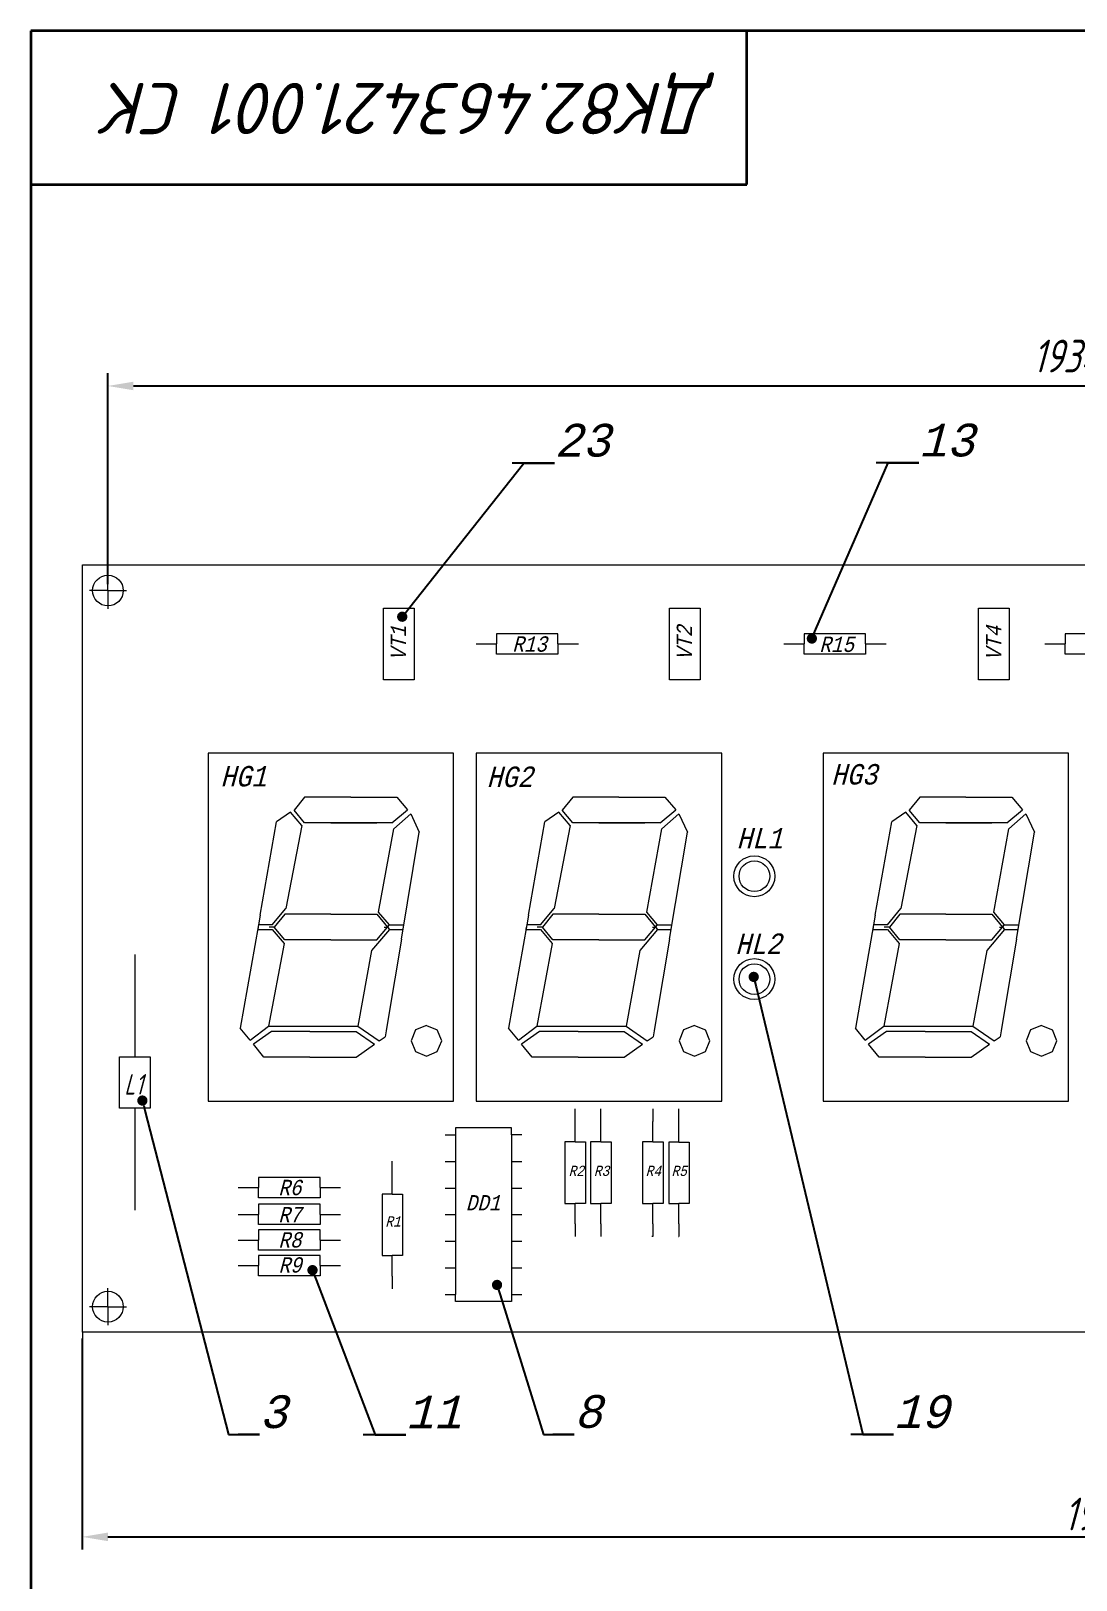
# Paper-space layout 'Лист1' of a CAD drawing. Header units: millimetres. Extents: x 0 to 420, y 0 to 297.
# Drawn here: x 0 to 102.2, y 145.6 to 297 of the extents above; entities that cross this region are included whole.
import ezdxf
from ezdxf import colors
from ezdxf.entities.mleader import LeaderData, LeaderLine
from ezdxf.math import Vec2, Vec3

# ---------------------------------------------------------------- set-up
doc = ezdxf.new("R2010")
doc.units = ezdxf.units.MM
doc.layers.get('0').update_dxf_attribs({"lineweight": 13})
doc.layers.add('схема', color=7, linetype='Continuous', lineweight=35)
doc.styles.get("Standard").update_dxf_attribs({"font": 'isocteur.ttf', "width": 0.85, "oblique": 15})
doc.styles.add('стиль1', font='isocpeui.ttf')
doc.dimstyles.new('ISO-25', dxfattribs={"dimtxt": 2.5, "dimasz": 2.5, "dimexe": 1.25, "dimexo": 0.625, "dimtad": 1, "dimtxsty": 'Standard', "dimcen": 2.5, "dimadec": 0, "dimazin": 0, "dimtfac": 1, "dimtmove": 1, "dimatfit": 3, "dimfxl": 1, "dimarcsym": 0})

# ---------------------------------------------------------------- blocks, each defined once
blk = doc.blocks.new('*D144')
at = {"color": 0, "lineweight": -2, "transparency": 16777216}
for p, q in [((5.02, 169.18), (5.02, 148.55)), ((203.02, 169.18), (203.02, 148.55)), ((7.52, 149.8), (200.52, 149.8))]:
    blk.add_line(p, q, dxfattribs=at)
at = {"color": 0, "transparency": 16777216}
for points in [[(7.52, 150.22), (7.52, 149.38), (5.02, 149.8)], [(200.52, 150.22), (200.52, 149.38), (203.02, 149.8)]]:
    blk.add_solid(points, dxfattribs=at)
at = {"layer": 'Defpoints', "color": 0, "transparency": 16777216}
for p in [(5.02, 169.8), (203.02, 169.8), (203.02, 149.8)]:
    blk.add_point(p, dxfattribs=at)
at = {"color": 0, "transparency": 16777216, "insert": (104.02, 152.03), "char_height": 2.5, "width": 6.9435, "attachment_point": 5}
blk.add_mtext('{\\fISOCPEUR|b0|i0|c0|p34;\\H1.28x;\\Q15;\\W0.75;198\\fArial|b0|i0|c204|p34;\\H0.84635x;\\W1;\\T0.75;*}', dxfattribs=at)
blk = doc.blocks.new('*D149')
at = {"color": 0, "lineweight": -2, "transparency": 16777216}
for p, q in [((7.52, 242.93), (7.52, 263.55)), ((200.52, 242.93), (200.52, 263.55)), ((10.02, 262.3), (198.02, 262.3))]:
    blk.add_line(p, q, dxfattribs=at)
at = {"color": 0, "transparency": 16777216}
for points in [[(10.02, 262.72), (10.02, 261.88), (7.52, 262.3)], [(198.02, 262.72), (198.02, 261.88), (200.52, 262.3)]]:
    blk.add_solid(points, dxfattribs=at)
at = {"layer": 'Defpoints', "color": 0, "transparency": 16777216}
for p in [(200.52, 262.3), (7.52, 242.3), (200.52, 242.3)]:
    blk.add_point(p, dxfattribs=at)
at = {"color": 0, "transparency": 16777216, "insert": (104.02, 264.85), "char_height": 2.5, "attachment_point": 5}
blk.add_mtext('{\\fISOCPEUR|b0|i0|c0|p34;\\H1.28x;\\Q15;\\W0.75;193\\fISOCPEUR|b0|i0|c204|p34;±0,25}', dxfattribs=at)
blk = doc.blocks.new('_Dot')
at = {"color": 0, "linetype": 'ByBlock', "lineweight": -2, "transparency": 33554674}
blk.add_line((-0.5, 0), (-1, 0), dxfattribs=at)
at = {"color": 0, "linetype": 'ByBlock', "transparency": 33554674, "const_width": 0.5}
blk.add_lwpolyline([(-0.25, 0, 1), (0.25, 0, 1)], format="xyb", close=True, dxfattribs=at)

psp = doc.layouts.new('Лист1')

# ---------------------------------------------------------------- linework, layer by layer
at = {"transparency": 33554674}
for p, q in [((7.524, 244.801), (7.524, 254.801)), ((5.024, 169.801), (5.024, 244.801)), ((5.024, 244.801), (203.024, 244.801)), ((7.524, 242.301), (7.524, 244.101)), ((7.524, 242.301), (5.724, 242.301)), ((7.524, 242.301), (9.324, 242.301)), ((7.524, 242.301), (7.524, 240.501)), ((5.024, 240.338), (5.024, 240.338)), ((34.48, 233.587), (34.48, 240.587)), ((34.48, 240.587), (37.48, 240.587)), ((37.48, 240.587), (37.48, 233.587)), ((37.48, 240.587), (37.48, 240.587)), ((62.434, 233.588), (62.434, 240.588)), ((62.434, 240.588), (65.434, 240.588)), ((65.434, 240.588), (65.434, 233.588)), ((65.434, 240.588), (65.434, 240.588)), ((92.655, 233.589), (92.655, 240.589)), ((92.655, 240.589), (95.655, 240.589)), ((95.655, 240.589), (95.655, 233.589)), ((95.655, 240.589), (95.655, 240.589)), ((51.524, 238.08), (45.524, 238.08)), ((45.524, 238.08), (45.524, 237.08)), ((51.524, 237.08), (51.524, 238.08)), ((81.604, 238.08), (75.604, 238.08)), ((75.604, 238.08), (75.604, 237.08)), ((81.604, 237.08), (81.604, 238.08)), ((107.133, 238.082), (101.133, 238.082)), ((101.133, 238.082), (101.133, 237.082)), ((43.524, 237.08), (45.524, 237.08)), ((45.524, 236.08), (45.524, 237.08)), ((51.524, 237.08), (53.524, 237.08)), ((51.524, 237.08), (51.524, 236.08)), ((73.604, 237.08), (75.604, 237.08)), ((75.604, 236.08), (75.604, 237.08)), ((81.604, 237.08), (83.604, 237.08)), ((81.604, 237.08), (81.604, 236.08)), ((99.133, 237.082), (101.133, 237.082)), ((101.133, 236.082), (101.133, 237.082)), ((51.524, 236.08), (45.524, 236.08)), ((81.604, 236.08), (75.604, 236.08)), ((107.133, 236.082), (101.133, 236.082)), ((37.48, 233.587), (34.48, 233.587)), ((65.434, 233.588), (62.434, 233.588)), ((95.655, 233.589), (92.655, 233.589)), ((17.314, 226.403), (17.314, 192.403)), ((41.314, 226.403), (17.314, 226.403)), ((41.314, 192.403), (41.314, 226.403)), ((43.535, 226.403), (43.535, 192.403)), ((67.535, 226.403), (43.535, 226.403)), ((67.535, 192.403), (67.535, 226.403)), ((77.456, 226.403), (77.456, 192.403)), ((101.456, 226.403), (77.456, 226.403)), ((101.456, 192.403), (101.456, 226.403)), ((26.758, 222.103), (25.717, 220.845)), ((31.258, 222.103), (26.758, 222.103)), ((31.258, 222.103), (35.758, 222.103)), ((35.758, 222.103), (36.816, 220.853)), ((52.979, 222.103), (51.938, 220.845)), ((57.479, 222.103), (52.979, 222.103)), ((57.479, 222.103), (61.979, 222.103)), ((61.979, 222.103), (63.037, 220.853)), ((86.901, 222.103), (85.86, 220.845)), ((91.401, 222.103), (86.901, 222.103)), ((91.401, 222.103), (95.901, 222.103)), ((95.901, 222.103), (96.959, 220.853)), ((22.411, 210.567), (24.014, 219.697)), ((25.38, 220.64), (24.014, 219.697)), ((26.486, 219.32), (25.38, 220.64)), ((26.758, 219.603), (25.717, 220.845)), ((35.285, 219.603), (26.758, 219.603)), ((29.314, 219.603), (33.814, 219.603)), ((35.285, 219.603), (36.816, 220.853)), ((35.472, 218.999), (37.139, 220.471)), ((37.139, 220.471), (37.965, 218.697)), ((48.632, 210.567), (50.235, 219.697)), ((51.601, 220.64), (50.235, 219.697)), ((52.707, 219.32), (51.601, 220.64)), ((52.979, 219.603), (51.938, 220.845)), ((61.506, 219.603), (52.979, 219.603)), ((55.535, 219.603), (60.035, 219.603)), ((61.506, 219.603), (63.037, 220.853)), ((61.693, 218.999), (63.36, 220.471)), ((63.36, 220.471), (64.186, 218.697)), ((82.554, 210.567), (84.157, 219.697)), ((85.523, 220.64), (84.157, 219.697)), ((86.628, 219.32), (85.523, 220.64)), ((86.901, 219.603), (85.86, 220.845)), ((95.427, 219.603), (86.901, 219.603)), ((89.456, 219.603), (93.956, 219.603)), ((95.427, 219.603), (96.959, 220.853)), ((95.614, 218.999), (97.282, 220.471)), ((97.282, 220.471), (98.107, 218.697)), ((26.486, 219.32), (24.924, 211.223)), ((33.992, 210.872), (35.472, 218.999)), ((36.216, 208.239), (37.965, 218.697)), ((52.707, 219.32), (51.145, 211.223)), ((60.212, 210.872), (61.693, 218.999)), ((62.437, 208.239), (64.186, 218.697)), ((86.628, 219.32), (85.066, 211.223)), ((94.134, 210.872), (95.614, 218.999)), ((96.359, 208.239), (98.107, 218.697)), ((22.411, 210.567), (22.247, 209.633)), ((23.593, 209.633), (24.924, 211.223)), ((24.814, 210.653), (23.786, 209.403)), ((29.314, 210.653), (24.814, 210.653)), ((29.314, 210.653), (33.814, 210.653)), ((33.814, 210.653), (34.852, 209.403)), ((35.044, 209.634), (33.992, 210.872)), ((48.632, 210.567), (48.468, 209.633)), ((49.814, 209.633), (51.145, 211.223)), ((51.035, 210.653), (50.007, 209.403)), ((55.535, 210.653), (51.035, 210.653)), ((55.535, 210.653), (60.035, 210.653)), ((60.035, 210.653), (61.073, 209.403)), ((61.265, 209.634), (60.212, 210.872)), ((82.554, 210.567), (82.39, 209.633)), ((83.736, 209.633), (85.066, 211.223)), ((84.956, 210.653), (83.928, 209.403)), ((89.456, 210.653), (84.956, 210.653)), ((89.456, 210.653), (93.956, 210.653)), ((93.956, 210.653), (94.995, 209.403)), ((95.186, 209.634), (94.134, 210.872)), ((22.247, 209.633), (20.459, 199.526)), ((22.206, 209.403), (22.165, 209.173)), ((22.165, 209.173), (23.595, 209.171)), ((23.593, 209.633), (22.247, 209.633)), ((23.786, 209.403), (23.286, 209.403)), ((23.595, 209.171), (24.748, 207.804)), ((24.814, 208.153), (23.786, 209.403)), ((35.044, 209.172), (33.305, 207.106)), ((33.814, 208.153), (34.852, 209.403)), ((34.548, 209.403), (34.852, 209.403)), ((34.852, 209.403), (35.044, 209.634)), ((34.852, 209.403), (35.044, 209.172)), ((35.044, 209.634), (36.45, 209.634)), ((35.044, 209.172), (36.372, 209.172)), ((48.468, 209.633), (46.68, 199.526)), ((48.427, 209.403), (48.386, 209.173)), ((48.386, 209.173), (49.816, 209.171)), ((49.814, 209.633), (48.468, 209.633)), ((50.007, 209.403), (49.507, 209.403)), ((49.816, 209.171), (50.969, 207.804)), ((51.035, 208.153), (50.007, 209.403)), ((61.265, 209.172), (59.526, 207.106)), ((60.035, 208.153), (61.073, 209.403)), ((60.769, 209.403), (61.073, 209.403)), ((61.073, 209.403), (61.265, 209.634)), ((61.073, 209.403), (61.265, 209.172)), ((61.265, 209.634), (62.67, 209.634)), ((61.265, 209.172), (62.593, 209.172)), ((82.39, 209.633), (80.601, 199.526)), ((82.349, 209.403), (82.308, 209.173)), ((82.308, 209.173), (83.738, 209.171)), ((83.736, 209.633), (82.39, 209.633)), ((83.928, 209.403), (83.428, 209.403)), ((83.738, 209.171), (84.891, 207.804)), ((84.956, 208.153), (83.928, 209.403)), ((95.186, 209.172), (93.448, 207.106)), ((93.956, 208.153), (94.995, 209.403)), ((94.691, 209.403), (94.995, 209.403)), ((94.995, 209.403), (95.186, 209.634)), ((94.995, 209.403), (95.186, 209.172)), ((95.186, 209.634), (96.592, 209.634)), ((95.186, 209.172), (96.515, 209.172)), ((24.748, 207.804), (23.237, 199.734)), ((29.314, 208.153), (24.814, 208.153)), ((29.314, 208.153), (33.814, 208.153)), ((36.216, 208.239), (34.919, 200.483)), ((50.969, 207.804), (49.458, 199.734)), ((55.535, 208.153), (51.035, 208.153)), ((55.535, 208.153), (60.035, 208.153)), ((62.437, 208.239), (61.14, 200.483)), ((84.891, 207.804), (83.38, 199.734)), ((89.456, 208.153), (84.956, 208.153)), ((89.456, 208.153), (93.956, 208.153)), ((96.359, 208.239), (95.062, 200.483)), ((10.146, 206.719), (10.146, 196.719)), ((33.305, 207.106), (31.963, 199.734)), ((59.526, 207.106), (58.184, 199.734)), ((93.448, 207.106), (92.105, 199.734)), ((34.919, 200.483), (34.717, 199.272)), ((61.14, 200.483), (60.938, 199.272)), ((95.062, 200.483), (94.859, 199.272)), ((21.435, 198.34), (20.459, 199.526)), ((21.435, 198.34), (23.237, 199.734)), ((23.502, 199.204), (21.752, 197.954)), ((23.237, 199.734), (31.963, 199.734)), ((27.28, 199.204), (23.502, 199.204)), ((27.28, 199.204), (31.78, 199.204)), ((31.78, 199.204), (33.575, 197.954)), ((31.963, 199.734), (34.041, 198.278)), ((34.041, 198.278), (34.618, 198.68)), ((34.717, 199.272), (34.618, 198.68)), ((37.595, 199.356), (37.159, 198.3)), ((38.659, 199.8), (37.595, 199.356)), ((37.595, 199.356), (37.595, 199.356)), ((38.659, 199.8), (39.724, 199.356)), ((40.159, 198.3), (39.724, 199.356)), ((47.656, 198.34), (46.68, 199.526)), ((47.656, 198.34), (49.458, 199.734)), ((49.723, 199.204), (47.973, 197.954)), ((49.458, 199.734), (58.184, 199.734)), ((53.501, 199.204), (49.723, 199.204)), ((53.501, 199.204), (58.001, 199.204)), ((58.001, 199.204), (59.796, 197.954)), ((58.184, 199.734), (60.262, 198.278)), ((60.262, 198.278), (60.839, 198.68)), ((60.938, 199.272), (60.839, 198.68)), ((63.815, 199.356), (63.38, 198.3)), ((64.88, 199.8), (63.815, 199.356)), ((63.815, 199.356), (63.815, 199.356)), ((64.88, 199.8), (65.945, 199.356)), ((66.38, 198.3), (65.945, 199.356)), ((81.577, 198.34), (80.601, 199.526)), ((81.577, 198.34), (83.38, 199.734)), ((83.644, 199.204), (81.895, 197.954)), ((83.38, 199.734), (92.105, 199.734)), ((87.423, 199.204), (83.644, 199.204)), ((87.423, 199.204), (91.923, 199.204)), ((91.923, 199.204), (93.717, 197.954)), ((92.105, 199.734), (94.183, 198.278)), ((94.183, 198.278), (94.76, 198.68)), ((94.859, 199.272), (94.76, 198.68)), ((97.737, 199.356), (97.302, 198.3)), ((98.802, 199.8), (97.737, 199.356)), ((97.737, 199.356), (97.737, 199.356)), ((98.802, 199.8), (99.867, 199.356)), ((100.302, 198.3), (99.867, 199.356)), ((22.78, 196.704), (21.752, 197.954)), ((31.78, 196.704), (33.575, 197.954)), ((37.159, 198.3), (37.595, 197.243)), ((37.595, 197.243), (38.659, 196.8)), ((38.659, 196.8), (39.724, 197.243)), ((39.724, 197.243), (40.159, 198.3)), ((49.001, 196.704), (47.973, 197.954)), ((58.001, 196.704), (59.796, 197.954)), ((63.38, 198.3), (63.815, 197.243)), ((63.815, 197.243), (64.88, 196.8)), ((64.88, 196.8), (65.945, 197.243)), ((65.945, 197.243), (66.38, 198.3)), ((82.923, 196.704), (81.895, 197.954)), ((91.923, 196.704), (93.717, 197.954)), ((97.302, 198.3), (97.737, 197.243)), ((97.737, 197.243), (98.802, 196.8)), ((98.802, 196.8), (99.867, 197.243)), ((99.867, 197.243), (100.302, 198.3)), ((8.646, 191.719), (8.646, 196.719)), ((8.646, 196.719), (10.146, 196.719)), ((10.146, 196.719), (11.646, 196.719)), ((11.646, 196.719), (11.646, 191.719)), ((27.28, 196.704), (22.78, 196.704)), ((27.28, 196.704), (31.78, 196.704)), ((53.501, 196.704), (49.001, 196.704)), ((53.501, 196.704), (58.001, 196.704)), ((87.423, 196.704), (82.923, 196.704)), ((87.423, 196.704), (91.923, 196.704)), ((17.314, 192.403), (41.314, 192.403)), ((43.535, 192.403), (67.535, 192.403)), ((77.456, 192.403), (101.456, 192.403)), ((11.646, 191.719), (8.646, 191.719)), ((10.146, 191.719), (10.146, 181.719)), ((53.212, 190.401), (53.212, 191.651)), ((55.714, 190.399), (55.714, 191.651)), ((60.806, 191.651), (60.806, 190.401)), ((63.351, 190.398), (63.353, 191.651)), ((46.992, 189.798), (41.492, 189.798)), ((41.492, 189.798), (41.492, 189.098)), ((46.992, 189.098), (46.992, 189.798)), ((53.212, 188.401), (53.212, 190.401)), ((55.714, 188.399), (55.714, 190.399)), ((60.805, 188.4), (60.805, 190.4)), ((63.351, 188.398), (63.351, 190.398)), ((40.492, 189.098), (41.492, 189.098)), ((40.492, 189.098), (41.492, 189.098)), ((41.492, 189.098), (41.492, 173.498)), ((47.992, 189.098), (46.992, 189.098)), ((46.992, 189.098), (46.992, 173.498)), ((53.212, 188.401), (52.212, 188.401)), ((52.212, 188.401), (52.212, 182.401)), ((53.212, 188.401), (54.212, 188.401)), ((54.212, 188.401), (54.212, 182.401)), ((55.714, 188.399), (54.714, 188.399)), ((54.714, 188.399), (54.714, 182.399)), ((55.714, 188.399), (56.714, 188.399)), ((56.714, 188.399), (56.714, 182.399)), ((60.805, 188.4), (59.805, 188.4)), ((59.805, 188.4), (59.805, 182.4)), ((60.805, 188.4), (61.805, 188.4)), ((61.805, 188.4), (61.805, 182.4)), ((63.351, 188.398), (62.351, 188.398)), ((62.351, 188.398), (62.351, 182.398)), ((63.351, 188.398), (64.351, 188.398)), ((64.351, 188.398), (64.351, 182.398)), ((35.321, 185.29), (35.321, 186.54)), ((40.492, 186.498), (41.492, 186.498)), ((46.992, 186.498), (47.992, 186.498)), ((28.26, 184.944), (22.26, 184.944)), ((22.26, 184.944), (22.26, 183.944)), ((28.26, 183.944), (28.26, 184.944)), ((35.321, 183.29), (35.321, 185.29)), ((20.26, 183.944), (22.26, 183.944)), ((22.26, 182.944), (22.26, 183.944)), ((28.26, 183.944), (30.26, 183.944)), ((28.26, 183.944), (28.26, 182.944)), ((35.321, 183.29), (34.321, 183.29)), ((34.321, 183.29), (34.321, 177.29)), ((35.321, 183.29), (36.321, 183.29)), ((36.321, 183.29), (36.321, 177.29)), ((40.492, 183.898), (41.492, 183.898)), ((46.992, 183.898), (47.992, 183.898)), ((28.259, 182.32), (22.259, 182.32)), ((22.259, 182.32), (22.259, 181.32)), ((28.26, 182.944), (22.26, 182.944)), ((28.259, 181.32), (28.259, 182.32)), ((52.212, 182.401), (53.212, 182.401)), ((53.212, 180.401), (53.212, 182.401)), ((54.212, 182.401), (53.212, 182.401)), ((54.714, 182.399), (55.714, 182.399)), ((55.714, 180.399), (55.714, 182.399)), ((56.714, 182.399), (55.714, 182.399)), ((59.805, 182.4), (60.805, 182.4)), ((60.805, 180.4), (60.805, 182.4)), ((61.805, 182.4), (60.805, 182.4)), ((62.351, 182.398), (63.351, 182.398)), ((63.351, 180.398), (63.351, 182.398)), ((64.351, 182.398), (63.351, 182.398)), ((20.259, 181.32), (22.259, 181.32)), ((22.259, 180.32), (22.259, 181.32)), ((28.259, 180.32), (22.259, 180.32)), ((28.259, 181.32), (30.259, 181.32)), ((28.259, 181.32), (28.259, 180.32)), ((40.492, 181.298), (41.492, 181.298)), ((46.992, 181.298), (47.992, 181.298)), ((53.212, 180.401), (53.212, 179.151)), ((55.714, 180.399), (55.714, 179.151)), ((60.805, 180.4), (60.806, 179.151)), ((63.351, 180.398), (63.351, 179.151)), ((20.262, 178.818), (22.262, 178.818)), ((28.262, 179.818), (22.262, 179.818)), ((22.262, 179.818), (22.262, 178.818)), ((22.262, 177.818), (22.262, 178.818)), ((28.262, 178.818), (28.262, 179.818)), ((28.262, 178.818), (30.262, 178.818)), ((28.262, 178.818), (28.262, 177.818)), ((40.492, 178.698), (41.492, 178.698)), ((46.992, 178.698), (47.992, 178.698)), ((60.806, 179.151), (60.71, 179.151)), ((63.318, 179.151), (63.351, 179.151)), ((28.262, 177.818), (22.262, 177.818)), ((28.262, 177.318), (22.262, 177.318)), ((22.262, 177.318), (22.262, 176.318)), ((28.262, 176.318), (28.262, 177.318)), ((34.321, 177.29), (35.321, 177.29)), ((35.321, 175.29), (35.321, 177.29)), ((36.321, 177.29), (35.321, 177.29)), ((20.262, 176.318), (22.262, 176.318)), ((22.262, 175.318), (22.262, 176.318)), ((28.262, 176.318), (30.262, 176.318)), ((28.262, 176.318), (28.262, 175.318)), ((40.492, 176.098), (41.492, 176.098)), ((46.992, 176.098), (47.992, 176.098)), ((28.262, 175.318), (22.262, 175.318)), ((35.321, 175.29), (35.321, 174.04)), ((7.524, 172.301), (7.524, 174.101)), ((40.492, 173.498), (41.492, 173.498)), ((41.492, 172.798), (41.492, 173.498)), ((46.992, 172.798), (41.492, 172.798)), ((46.992, 173.498), (47.992, 173.498)), ((46.992, 173.498), (46.992, 172.798)), ((5.024, 169.801), (5.024, 172.301)), ((7.524, 172.301), (5.724, 172.301)), ((7.524, 172.301), (7.524, 170.501)), ((7.524, 172.301), (9.324, 172.301)), ((203.024, 169.801), (5.024, 169.801)), ((5.024, 169.801), (5.024, 149.801)), ((5.024, 169.801), (5.024, 159.801))]:
    psp.add_line(p, q, dxfattribs=at)
for centre, radius in [((7.524, 242.301), 1.5), ((70.729, 214.378), 2), ((70.729, 214.378), 1.5), ((70.729, 204.319), 2), ((70.729, 204.319), 1.5), ((7.524, 172.301), 1.5)]:
    psp.add_circle(centre, radius, dxfattribs=at)
at = {"layer": 'схема', "transparency": 33554674}
for p, q in [((419.999, 297.001), (-0.001, 297.001)), ((-0.001, 297.001), (-0.001, 0.001)), ((-0.001, 297.001), (-0.001, 282.001)), ((69.999, 282.001), (69.999, 297.001)), ((-0.001, 282.001), (69.999, 282.001))]:
    psp.add_line(p, q, dxfattribs=at)

# ---------------------------------------------------------------- texts
at = {"transparency": 33554674, "char_height": 1.5, "attachment_point": 1, "rotation": 90}
for s, insert in [('{\\Q15;\\W0.75;VT1}', (35.173, 235.461)), ('{\\Q15;\\W0.75;VT2}', (63.137, 235.481)), ('{\\Q15;\\W0.75;VT4}', (93.38, 235.46))]:
    psp.add_mtext_dynamic_manual_height_columns(s, width=4.05068, gutter_width=12.5, heights=[0], dxfattribs=dict(at, insert=insert))
at = {"transparency": 33554674, "attachment_point": 1}
for s, insert, char_height in [('{\\Q15;\\W0.75;R13}', (47.058, 237.825), 1.5), ('{\\Q15;\\W0.75;R15}', (77.081, 237.799), 1.5), ('{\\Q15;\\W0.75;HG1}', (18.513, 225.154), 2), ('{\\Q15;\\W0.75;HG2}', (44.546, 225.098), 2), ('{\\Q15;\\W0.75;HG3}', (78.234, 225.339), 2), ('{\\Q15;\\W0.75;HL1}', (68.977, 219.091), 2), ('{\\Q15;\\W0.75;HL2}', (68.857, 208.779), 2), ('{\\fISOCPEUR|b0|i0|c0|p34;\\Q15;\\W0.75;L1}', (9.117, 195.037), 2), ('{\\Q15;\\W0.75;R2}', (52.571, 186.079), 1), ('{\\Q15;\\W0.75;R3}', (55.037, 186.082), 1), ('{\\Q15;\\W0.75;R4}', (60.102, 186.081), 1), ('{\\Q15;\\W0.75;R5}', (62.627, 186.076), 1), ('{\\Q15;\\W0.75;R6}', (24.189, 184.7), 1.5), ('{\\Q15;\\W0.75;R7}', (24.181, 182.041), 1.5), ('{\\Q15;\\W0.75;DD1}', (42.502, 183.208), 1.5), ('{\\Q15;\\W0.75;R1}', (34.648, 181.132), 1), ('{\\Q15;\\W0.75;R8}', (24.195, 179.584), 1.5), ('{\\Q15;\\W0.75;R9}', (24.206, 177.13), 1.5)]:
    psp.add_mtext_dynamic_manual_height_columns(s, width=4.05068, gutter_width=12.5, heights=[0], dxfattribs=dict(at, insert=insert, char_height=char_height))
at = {"layer": 'схема', "lineweight": 80, "transparency": 33554674, "insert": (66.572, 286.926), "char_height": 5, "attachment_point": 1, "rotation": 180, "style": 'стиль1'}
psp.add_mtext_dynamic_manual_height_columns('ДК82.463421.001 СК', width=81.86775, gutter_width=12.5, heights=[0], dxfattribs=at)

# ---------------------------------------------------------------- dimensions: what is measured, and where the dimension line sits
at = {"transparency": 33554674}
for base, p1, p2, text, picture, middle in [((200.524, 262.301), (7.524, 242.301), (200.524, 242.301), '{\\fISOCPEUR|b0|i0|c0|p34;\\H1.28x;\\Q15;\\W0.75;193\\fISOCPEUR|b0|i0|c204|p34;±0,25}', '*D149', (104.024, 264.846)), ((203.024, 149.801), (5.024, 169.801), (203.024, 169.801), '{\\fISOCPEUR|b0|i0|c0|p34;\\H1.28x;\\Q15;\\W0.75;198\\fArial|b0|i0|c204|p34;\\H0.84635x;\\W1;\\T0.75;*}', '*D144', (104.024, 152.026))]:
    dim = psp.add_linear_dim(base=base, p1=p1, p2=p2, text=text, dimstyle='ISO-25', dxfattribs=at)
    dim.commit()
    dim.dimension.update_dxf_attribs({"geometry": picture, "text_midpoint": middle})

# ---------------------------------------------------------------- leaders
ml = psp.add_multileader_mtext('Standard', dxfattribs=at)
ml.set_content('23', color=256)
ml.set_leader_properties()
ml.set_arrow_properties(name='DOT')
ml.build(insert=Vec2(0, 0))
ml.multileader.update_dxf_attribs({"text_left_attachment_type": 6, "text_right_attachment_type": 6, "dogleg_length": 3, "arrow_head_size": 1})
ctx = ml.context
ctx.base_point, ctx.char_height, ctx.arrow_head_size, ctx.landing_gap_size, ctx.plane_origin = Vec3(51.192, 254.755), 3.2, 1, 0, Vec3(36.297, 239.743)
ctx.left_attachment, ctx.right_attachment = 6, 6
notes = []
notes.append((ctx, [(0, (1, 1, 0), (48.192, 254.755), (1, 0), 3, [(0, [(36.297, 239.743)], 0, [])])]))
ctx.mtext.insert, ctx.mtext.flow_direction = Vec3(51.192, 258.595), 5
ml = psp.add_multileader_mtext('Standard', dxfattribs=at)
ml.set_content('13', color=256)
ml.set_leader_properties()
ml.set_arrow_properties(name='DOT')
ml.build(insert=Vec2(0, 0))
ml.multileader.update_dxf_attribs({"text_left_attachment_type": 6, "text_right_attachment_type": 6, "dogleg_length": 3, "arrow_head_size": 1})
ctx = ml.context
ctx.base_point, ctx.char_height, ctx.arrow_head_size, ctx.landing_gap_size, ctx.plane_origin = Vec3(86.798, 254.771), 3.2, 1, 0, Vec3(76.351, 237.608)
ctx.left_attachment, ctx.right_attachment = 6, 6
notes.append((ctx, [(0, (1, 1, 0), (83.798, 254.771), (1, 0), 3, [(0, [(76.351, 237.608)], 0, [])])]))
ctx.mtext.insert, ctx.mtext.flow_direction = Vec3(86.798, 258.611), 5
ml = psp.add_multileader_mtext('Standard', dxfattribs=at)
ml.set_content('19', color=256)
ml.set_leader_properties()
ml.set_arrow_properties(name='DOT')
ml.build(insert=Vec2(0, 0))
ml.multileader.update_dxf_attribs({"text_left_attachment_type": 6, "text_right_attachment_type": 6, "dogleg_length": 3, "arrow_head_size": 1})
ctx = ml.context
ctx.base_point, ctx.char_height, ctx.arrow_head_size, ctx.landing_gap_size, ctx.plane_origin = Vec3(84.323, 159.804), 3.2, 1, 0, Vec3(70.667, 204.537)
ctx.left_attachment, ctx.right_attachment = 6, 6
notes.append((ctx, [(0, (1, 1, 0), (81.323, 159.804), (1, 0), 3, [(0, [(70.667, 204.537)], 0, [])])]))
ctx.mtext.insert, ctx.mtext.flow_direction = Vec3(84.323, 163.644), 5
ml = psp.add_multileader_mtext('Standard', dxfattribs=at)
ml.set_content('3', color=256)
ml.set_leader_properties()
ml.set_arrow_properties(name='DOT')
ml.build(insert=Vec2(0, 0))
ml.multileader.update_dxf_attribs({"text_left_attachment_type": 6, "text_right_attachment_type": 6, "dogleg_length": 3, "arrow_head_size": 1})
ctx = ml.context
ctx.base_point, ctx.char_height, ctx.arrow_head_size, ctx.landing_gap_size, ctx.plane_origin = Vec3(22.328, 159.795), 3.2, 1, 0, Vec3(10.893, 192.238)
ctx.left_attachment, ctx.right_attachment = 6, 6
notes.append((ctx, [(0, (1, 1, 0), (19.328, 159.795), (1, 0), 3, [(0, [(10.893, 192.449)], 0, [])])]))
ctx.mtext.insert, ctx.mtext.flow_direction = Vec3(22.328, 163.635), 5
ml = psp.add_multileader_mtext('Standard', dxfattribs=at)
ml.set_content('11', color=256)
ml.set_leader_properties()
ml.set_arrow_properties(name='DOT')
ml.build(insert=Vec2(0, 0))
ml.multileader.update_dxf_attribs({"text_left_attachment_type": 6, "text_right_attachment_type": 6, "dogleg_length": 3, "arrow_head_size": 1})
ctx = ml.context
ctx.base_point, ctx.char_height, ctx.arrow_head_size, ctx.landing_gap_size, ctx.plane_origin = Vec3(36.637, 159.771), 3.2, 1, 0, Vec3(27.526, 175.872)
ctx.left_attachment, ctx.right_attachment = 6, 6
notes.append((ctx, [(0, (1, 1, 0), (33.637, 159.771), (1, 0), 3, [(0, [(27.526, 175.872)], 0, [])])]))
ctx.mtext.insert, ctx.mtext.flow_direction = Vec3(36.637, 163.611), 5
ml = psp.add_multileader_mtext('Standard', dxfattribs=at)
ml.set_content('8', color=256)
ml.set_leader_properties()
ml.set_arrow_properties(name='DOT')
ml.build(insert=Vec2(0, 0))
ml.multileader.update_dxf_attribs({"text_left_attachment_type": 6, "text_right_attachment_type": 6, "dogleg_length": 3, "arrow_head_size": 1})
ctx = ml.context
ctx.base_point, ctx.char_height, ctx.arrow_head_size, ctx.landing_gap_size, ctx.plane_origin = Vec3(53.114, 159.818), 3.2, 1, 0, Vec3(45.569, 174.427)
ctx.left_attachment, ctx.right_attachment = 6, 6
notes.append((ctx, [(0, (1, 1, 0), (50.114, 159.818), (1, 0), 3, [(0, [(45.569, 174.427)], 0, [])])]))
ctx.mtext.insert, ctx.mtext.flow_direction = Vec3(53.114, 163.658), 5
for ctx, leaders in notes:
    for number, flags, end, landing, length, lines in leaders:
        leader = LeaderData()
        leader.index, (leader.has_last_leader_line, leader.has_dogleg_vector, leader.attachment_direction) = number, flags
        leader.last_leader_point, leader.dogleg_vector, leader.dogleg_length = Vec3(end), Vec3(landing), length
        for number, points, colour, breaks in lines:
            line = LeaderLine()
            line.index, line.vertices, line.color, line.breaks = number, Vec3.list(points), colors.encode_raw_color(colour), breaks
            leader.lines.append(line)
        ctx.leaders.append(leader)

doc.saveas('drawing.dxf')
